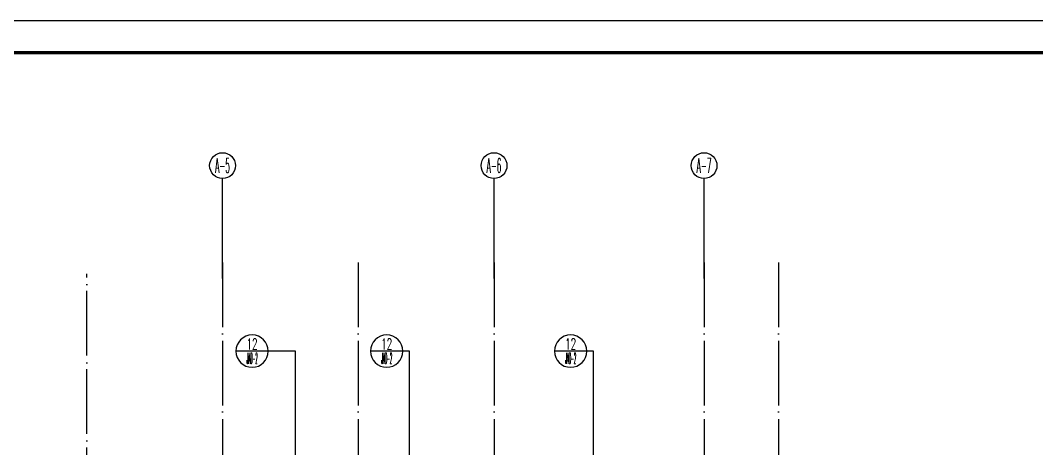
# Model space of a CAD drawing. Extents: x 1980812 to 2578970, y -669191 to 284498.
# Drawn here: x 2022108 to 2053560, y 130009 to 143258 of the extents above; entities that cross this region are included whole.
import ezdxf
from ezdxf.enums import TextEntityAlignment as Align

# ---------------------------------------------------------------- set-up
doc = ezdxf.new("R2010")
doc.units = 0
doc.header["$LTSCALE"] = 1000
doc.header["$MEASUREMENT"] = 0
doc.linetypes.add('DOTE', pattern=[2.42, 2, -0.2, 0.02, -0.2])
for name, color, linetype in [('AXIS', 3, 'Continuous'), ('AXIS_TEXT', 7, 'Continuous'), ('dote', 1, 'DOTE'), ('TK', 1, 'Continuous'), ('节点', 3, 'Continuous')]:
    doc.layers.add(name, color=color, linetype=linetype)
doc.styles.add('_TCH_AXIS', font='COMPLEX', dxfattribs={"bigfont": 'GBCBIG'})
doc.styles.add('COMP', font='COMPLEX.shx', dxfattribs={"bigfont": 'hztxt'})
doc.styles.add('COMPLEX', font='COMPLEX')

# ---------------------------------------------------------------- blocks, each defined once
blk = doc.blocks.new('_index')
blk.add_line((-0.5, 0), (0.5, 0))
blk.add_circle((0, 0), 0.5)
at = {"style": 'COMP'}
for tag, width, p, p2 in [('1', 2.333333, (-0.17, 0.05), (0.17, 0.05)), ('-', 1.166667, (-0.17, -0.39), (0.17, -0.39))]:
    blk.add_attdef(tag, text='', height=0.34, dxfattribs=dict(at, width=width)).set_placement(p, p2, align=Align.FIT)
blk = doc.blocks.new('_AXISO')
blk.add_circle((0, 0), 0.5)
at = {"layer": 'AXIS_TEXT', "style": 'COMPLEX', "width": 1.041667}
blk.add_attdef('A', text='', height=0.56, dxfattribs=at).set_placement((-0.25, -0.28), (0.25, -0.28), align=Align.FIT)

msp = doc.modelspace()

# ---------------------------------------------------------------- linework, layer by layer
at = {"layer": 'AXIS'}
for p, q in [((2028366.5, 135273.7), (2028366.5, 138364.4)), ((2036766.5, 135273.7), (2036766.5, 138364.4)), ((2043266.5, 135273.7), (2043266.5, 138364.4))]:
    msp.add_line(p, q, dxfattribs=at)
at = {"layer": 'dote'}
for p, q in [((2028366.5, 135764.4), (2028366.5, 93663.5)), ((2032566.5, 135764.4), (2032566.5, 94662.2)), ((2036766.5, 135764.4), (2036766.5, 93663.5)), ((2043266.5, 135764.4), (2043266.5, 93663.5)), ((2045566.5, 135764.4), (2045566.5, 93663.5)), ((2024166.5, 120787.2), (2024166.5, 135418.2))]:
    msp.add_line(p, q, dxfattribs=at)
at = {"layer": 'TK'}
msp.add_lwpolyline([(1980812.3, 143258.1), (2064912.3, 143258.1), (2064912.3, 83858.1), (1980812.3, 83858.1)], close=True, dxfattribs=at)
at = {"layer": 'TK', "const_width": 100}
msp.add_lwpolyline([(2063912.3, 84858.1), (2063912.3, 142258.1), (1983312.3, 142258.1), (1983312.3, 84858.1)], close=True, dxfattribs=at)
at = {"layer": '节点'}
for p, q in [((2030624.3, 133026.4), (2029779.8, 133026.4)), ((2030624.3, 127204.7), (2030624.3, 133026.4)), ((2034152.3, 133026.4), (2033307.8, 133026.4)), ((2034152.3, 128137.2), (2034152.3, 133026.4)), ((2039844.3, 133026.4), (2038999.8, 133026.4)), ((2039844.3, 128137.2), (2039844.3, 133026.4))]:
    msp.add_line(p, q, dxfattribs=at)

# ---------------------------------------------------------------- block references
at = {"layer": 'AXIS'}
ref = msp.add_blockref('_AXISO', (2028366.5, 138764.4), dxfattribs=dict(at, xscale=800, yscale=800, zscale=800))
ref.add_attrib('A', 'A-5', dxfattribs={"layer": 'AXIS_TEXT', "height": 452.55, "style": '_TCH_AXIS', "width": 0.344262}).set_placement((2028140.2, 138538.1), (2028592.8, 138538.1), align=Align.FIT)
ref = msp.add_blockref('_AXISO', (2036766.5, 138764.4), dxfattribs=dict(at, xscale=800, yscale=800, zscale=800))
ref.add_attrib('A', 'A-6', dxfattribs={"layer": 'AXIS_TEXT', "height": 452.55, "style": '_TCH_AXIS', "width": 0.344262}).set_placement((2036540.2, 138538.1), (2036992.8, 138538.1), align=Align.FIT)
ref = msp.add_blockref('_AXISO', (2043266.5, 138764.4), dxfattribs=dict(at, xscale=800, yscale=800, zscale=800))
ref.add_attrib('A', 'A-7', dxfattribs={"layer": 'AXIS_TEXT', "height": 452.55, "style": '_TCH_AXIS', "width": 0.344262}).set_placement((2043040.2, 138538.1), (2043492.8, 138538.1), align=Align.FIT)
at = {"layer": '节点', "ltscale": 0.5}
ref = msp.add_blockref('_index', (2029279.8, 133026.4), dxfattribs=dict(at, xscale=-1000.000000050349, yscale=1000.000000050349, zscale=1000.000000050349))
ref.add_attrib('1', '12', dxfattribs={"layer": '0', "height": 340, "style": 'COMP', "width": 0.724138}).set_placement((2029109.8, 133076.4), (2029449.8, 133076.4), align=Align.FIT)
ref.add_attrib('-', 'JAD-2', dxfattribs={"layer": '0', "height": 340, "style": 'COMP', "width": 0.214286}).set_placement((2029109.8, 132636.4), (2029449.8, 132636.4), align=Align.FIT)
ref = msp.add_blockref('_index', (2033444.8, 133026.4), dxfattribs=dict(at, xscale=-1000.000000050349, yscale=1000.000000050349, zscale=1000.000000050349))
ref.add_attrib('1', '12', dxfattribs={"layer": '0', "height": 340, "style": 'COMP', "width": 0.724138}).set_placement((2033274.8, 133076.4), (2033614.8, 133076.4), align=Align.FIT)
ref.add_attrib('-', 'JAD-2', dxfattribs={"layer": '0', "height": 340, "style": 'COMP', "width": 0.214286}).set_placement((2033274.8, 132636.4), (2033614.8, 132636.4), align=Align.FIT)
ref = msp.add_blockref('_index', (2039136.8, 133026.4), dxfattribs=dict(at, xscale=-1000.000000050349, yscale=1000.000000050349, zscale=1000.000000050349))
ref.add_attrib('1', '12', dxfattribs={"layer": '0', "height": 340, "style": 'COMP', "width": 0.724138}).set_placement((2038966.8, 133076.4), (2039306.8, 133076.4), align=Align.FIT)
ref.add_attrib('-', 'JAD-2', dxfattribs={"layer": '0', "height": 340, "style": 'COMP', "width": 0.214286}).set_placement((2038966.8, 132636.4), (2039306.8, 132636.4), align=Align.FIT)

doc.saveas('drawing.dxf')
